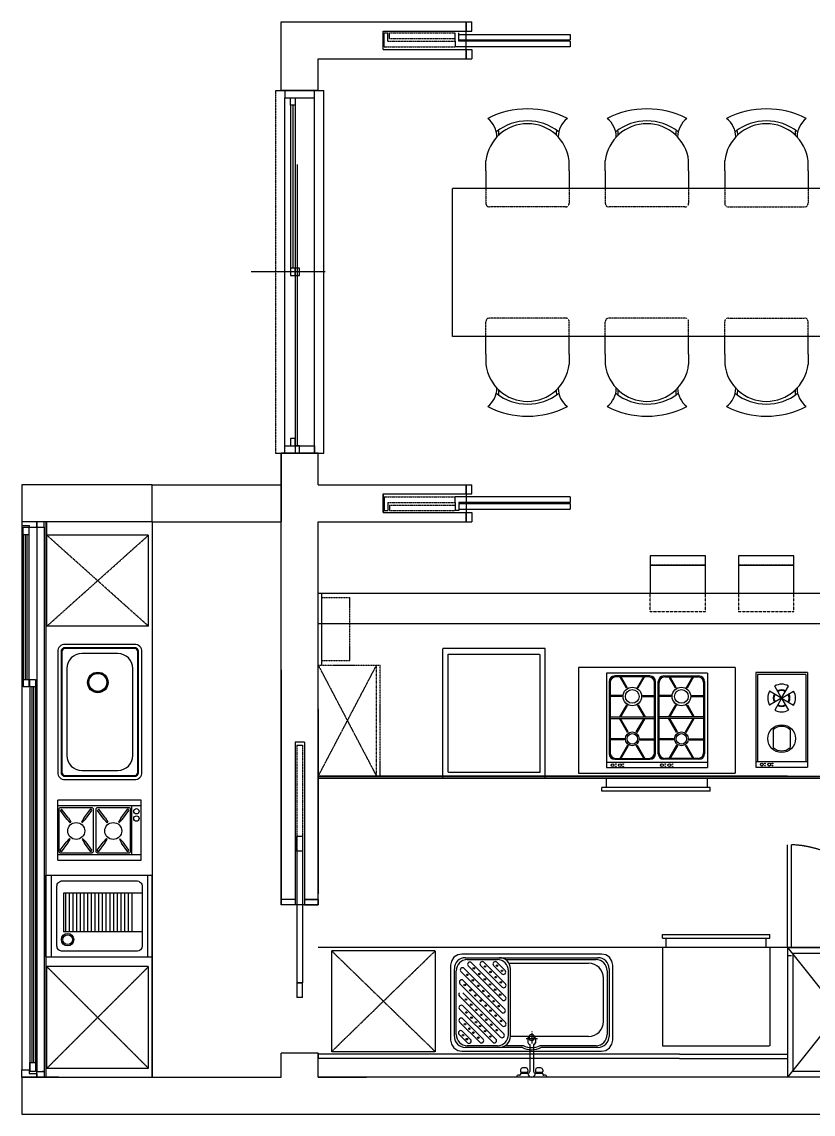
# Model space of a CAD drawing. Header units: millimetres. Extents: x -8147 to -386, y -37164 to -31264.
# Drawn here: x -8147 to -3875, y -37164 to -31264 of the extents above; entities that cross this region are included whole.
import ezdxf

# ---------------------------------------------------------------- set-up
doc = ezdxf.new("R2010")
doc.units = ezdxf.units.MM
for name, pattern in [('DASHDOT', [1, 0.5, -0.25, 0, -0.25]), ('DASHED', [0.75, 0.5, -0.25]), ('DASHED2', [0.375, 0.25, -0.125]), ('HIDDEN', [2.5, 1.5, -1]), ('HIDDEN2', [0.1875, 0.125, -0.0625])]:
    doc.linetypes.add(name, pattern=pattern)
for name, color, linetype in [('CW', 2, 'Continuous'), ('DOOR', 4, 'Continuous'), ('F0', 4, 'Continuous'), ('F1', 6, 'Continuous'), ('FIN', 6, 'Continuous'), ('FUR', 4, 'Continuous'), ('WIN', 4, 'Continuous')]:
    doc.layers.add(name, color=color, linetype=linetype)

msp = doc.modelspace()

# ---------------------------------------------------------------- linework, layer by layer
at = {"layer": 'CW'}
for p, q in [((-6746.7, -31263.8), (-5747.3, -31263.8)), ((-6746.7, -31633.8), (-6746.7, -31263.8)), ((-6546.7, -31463.8), (-5747.3, -31463.8)), ((-6546.7, -31633.8), (-6546.7, -31463.8)), ((-6746.7, -33963.8), (-6746.7, -33593.8)), ((-6546.7, -33763.8), (-6546.7, -33593.8)), ((-7442.5, -33963.8), (-7442.5, -33763.8)), ((-7442.5, -33963.8), (-7442.5, -33763.8)), ((-6546.7, -33763.8), (-5747.3, -33763.8)), ((-6746.7, -36033.8), (-6746.7, -33963.8)), ((-6746.7, -34163.8), (-6746.7, -33963.8)), ((-6546.7, -36033.8), (-6546.7, -33963.8)), ((-6546.7, -33963.8), (-5747.3, -33963.8)), ((-6746.7, -36963.7), (-6746.7, -36833.8)), ((-6546.7, -36963.7), (-6546.7, -36833.8)), ((-7946.7, -36963.8), (-8146.7, -36963.8)), ((-2346.7, -36963.7), (-6546.7, -36963.7)), ((-2346.7, -36963.7), (-6546.7, -36963.7))]:
    msp.add_line(p, q, dxfattribs=at)
for points in [[(-5747.3, -31463.8), (-5747.3, -31263.8)], [(-6547, -31633.8), (-6747, -31633.8)], [(-6547, -31633.8), (-6747, -31633.8)], [(-6587, -31633.8), (-6746.7, -31633.8)], [(-6587, -31633.8), (-6746.7, -31633.8)], [(-6547, -33593.8), (-6747, -33593.8), (-6746.7, -33963.8)], [(-6547, -33593.8), (-6747, -33593.8)], [(-6547, -33593.8), (-6747, -33593.8)], [(-6587, -33593.8), (-6746.7, -33593.8)], [(-6587, -33593.8), (-6746.7, -33593.8)], [(-6546.7, -33763.8), (-6546.7, -33593.8)], [(-7442.5, -33763.8), (-8146.7, -33763.8)], [(-8146.7, -33763.8), (-8146.7, -33963.8)], [(-5747.3, -33763.8), (-5747.3, -33963.8)], [(-7442.5, -33963.8), (-8146.7, -33963.8)], [(-6546.7, -34163.8), (-6546.7, -33963.8)], [(-8146.7, -37163.7), (-386.5, -37163.7), (-386.5, -34363.8)], [(-6546.7, -36033.8), (-6746.7, -36033.8)], [(-6546.7, -36833.8), (-6746.7, -36833.8)], [(-8146.7, -36963.7), (-6746.7, -36963.7)], [(-8146.7, -36963.7), (-8146.7, -37163.7)], [(-6546.7, -36963.7), (-6285.9, -36963.7)]]:
    msp.add_lwpolyline(points, dxfattribs=at)
at = {"layer": 'DOOR', "color": 3}
for p, q in [((-5747.3, -31263.8), (-5717.3, -31263.8)), ((-5747.3, -31263.8), (-5747.3, -31263.8)), ((-5747.3, -31313.8), (-5747.3, -31263.8)), ((-5717.3, -31313.8), (-5717.3, -31263.8)), ((-5747.3, -31413.8), (-5747.3, -31463.8)), ((-5717.3, -31413.8), (-5717.3, -31463.8)), ((-5747.3, -31463.8), (-5717.3, -31463.8)), ((-5747.3, -31463.8), (-5747.3, -31463.8)), ((-5747.3, -33813.8), (-5747.3, -33763.8)), ((-5747.3, -33763.8), (-5747.3, -33763.8)), ((-5747.3, -33763.8), (-5717.3, -33763.8)), ((-5717.3, -33813.8), (-5717.3, -33763.8)), ((-5747.3, -33913.8), (-5747.3, -33963.8)), ((-5717.3, -33913.8), (-5717.3, -33963.8)), ((-5747.3, -33963.8), (-5747.3, -33963.8)), ((-5747.3, -33963.8), (-5717.3, -33963.8))]:
    msp.add_line(p, q, dxfattribs=at)
at = {"layer": 'DOOR'}
for p, q in [((-6196.3, -31313.8), (-5747.3, -31313.8)), ((-6196.3, -31413.8), (-6196.3, -31313.8)), ((-6190.2, -31323.8), (-6170.2, -31323.8)), ((-6190.2, -31397.9), (-6190.2, -31323.8)), ((-6170.2, -31367.9), (-6170.2, -31323.8)), ((-6162.3, -31353.8), (-6162.3, -31323.8)), ((-5807.3, -31367.9), (-5807.3, -31323.8)), ((-5807.3, -31353.8), (-5807.3, -31323.8)), ((-5807.3, -31367.9), (-5807.3, -31323.8)), ((-5787.3, -31367.9), (-5787.3, -31323.8)), ((-5747.3, -31313.8), (-5717.3, -31313.8)), ((-6196.3, -31413.8), (-5747.3, -31413.8)), ((-5747.3, -31413.8), (-5717.3, -31413.8)), ((-6727, -31633.8), (-6727, -31673.8)), ((-6567, -31633.8), (-6727, -31633.8)), ((-6727, -31673.8), (-6567, -31673.8)), ((-6697, -31713.8), (-6697, -31673.8)), ((-6697, -31673.8), (-6672, -31673.8)), ((-6672, -31673.8), (-6672, -31713.8)), ((-6567, -31673.8), (-6567, -31633.8)), ((-6672, -31713.8), (-6697, -31713.8)), ((-6508.5, -32613.8), (-6909, -32613.8)), ((-6697, -32593.8), (-6697, -32633.8)), ((-6647, -32593.8), (-6697, -32593.8)), ((-6672, -32633.8), (-6672, -32593.8)), ((-6647, -32633.8), (-6647, -32593.8)), ((-6697, -32633.8), (-6647, -32633.8)), ((-6727, -33593.8), (-6727, -33553.8)), ((-6727, -33553.8), (-6567, -33553.8)), ((-6697, -33513.8), (-6697, -33553.8)), ((-6672, -33513.8), (-6697, -33513.8)), ((-6697, -33553.8), (-6672, -33553.8)), ((-6672, -33553.8), (-6672, -33513.8)), ((-6672, -33553.8), (-6672, -33593.8)), ((-6647, -33553.8), (-6672, -33553.8)), ((-6647, -33593.8), (-6647, -33553.8)), ((-6567, -33553.8), (-6567, -33593.8)), ((-6727, -33593.8), (-6727, -33593.8)), ((-6727, -33593.8), (-6567, -33593.8)), ((-6567, -33593.8), (-6727, -33593.8)), ((-6727, -33593.8), (-6727, -33593.8)), ((-6727, -33593.8), (-6567, -33593.8)), ((-6567, -33593.8), (-6727, -33593.8)), ((-6567, -33593.8), (-6727, -33593.8)), ((-6672, -33593.8), (-6647, -33593.8)), ((-6567, -33593.8), (-6567, -33593.8)), ((-6567, -33593.8), (-6567, -33593.8)), ((-6196.3, -33813.8), (-5747.3, -33813.8)), ((-6196.3, -33813.8), (-5747.3, -33813.8)), ((-6196.3, -33813.8), (-6196.3, -33913.8)), ((-6196.3, -33913.8), (-6196.3, -33813.8)), ((-6190.2, -33829.7), (-6190.2, -33903.8)), ((-6170.2, -33859.7), (-6170.2, -33903.8)), ((-5807.3, -33859.7), (-5807.3, -33903.8)), ((-5807.3, -33859.7), (-5807.3, -33903.8)), ((-5787.3, -33859.7), (-5787.3, -33903.8)), ((-5747.3, -33813.8), (-5717.3, -33813.8)), ((-5187.3, -33829.7), (-5187.3, -33859.7)), ((-6196.3, -33913.8), (-5747.3, -33913.8)), ((-6196.3, -33913.8), (-5747.3, -33913.8)), ((-6190.2, -33903.8), (-6170.2, -33903.8)), ((-6162.3, -33873.8), (-6162.3, -33903.8)), ((-5807.3, -33873.8), (-5807.3, -33903.8)), ((-5787.3, -33903.8), (-5807.3, -33903.8)), ((-5747.3, -33913.8), (-5717.3, -33913.8)), ((-5187.3, -33866.1), (-5187.3, -33896.1)), ((-6621.7, -35153.8), (-6671.7, -35153.8)), ((-6671.7, -35153.8), (-6671.7, -36003.8)), ((-6621.7, -35153.8), (-6621.7, -36003.8)), ((-6631.7, -35663.8), (-6661.7, -35663.8)), ((-6661.7, -35743.8), (-6661.7, -35663.8)), ((-6631.7, -35663.8), (-6631.7, -35743.8)), ((-6631.7, -35743.8), (-6661.7, -35743.8)), ((-6661.7, -35743.8), (-6661.7, -36453.7)), ((-6631.7, -35743.8), (-6631.7, -36453.7)), ((-6671.7, -36003.8), (-6746.7, -36003.8)), ((-6671.7, -36003.8), (-6746.7, -36003.8)), ((-6746.7, -36003.8), (-6746.7, -36033.8)), ((-6671.7, -36033.8), (-6746.7, -36033.8)), ((-6671.7, -36003.8), (-6671.7, -36033.8)), ((-6621.7, -36003.8), (-6546.7, -36003.8)), ((-6621.7, -36003.8), (-6621.7, -36033.8)), ((-6546.7, -36003.8), (-6621.7, -36003.8)), ((-6621.7, -36033.8), (-6546.7, -36033.8)), ((-6546.7, -36033.8), (-6546.7, -36003.8)), ((-6546.7, -36003.8), (-6546.7, -36033.8)), ((-6631.7, -36453.7), (-6661.7, -36453.7)), ((-6661.7, -36453.7), (-6631.7, -36453.7)), ((-6661.7, -36453.7), (-6661.7, -36533.7)), ((-6631.7, -36533.7), (-6631.7, -36453.7)), ((-6631.7, -36533.7), (-6661.7, -36533.7)), ((-6546.7, -36833.8), (-6546.7, -36863.8)), ((-6546.7, -36963.7), (-6546.7, -36863.8))]:
    msp.add_line(p, q, dxfattribs=at)
at = {"layer": 'DOOR', "linetype": 'HIDDEN'}
for p, q in [((-6162.3, -31323.8), (-5807.3, -31323.8)), ((-6170.2, -31367.9), (-5807.3, -31367.9)), ((-6162.3, -31353.8), (-5807.3, -31353.8)), ((-6190.2, -31397.9), (-5807.3, -31397.9)), ((-6190.2, -33829.7), (-5807.3, -33829.7)), ((-6170.2, -33859.7), (-5807.3, -33859.7)), ((-6162.3, -33873.8), (-5807.3, -33873.8)), ((-6162.3, -33903.8), (-5807.3, -33903.8))]:
    msp.add_line(p, q, dxfattribs=at)
at = {"layer": 'DOOR', "linetype": 'Continuous'}
for p, q in [((-5807.3, -31367.9), (-5807.3, -31397.9)), ((-5807.3, -31367.9), (-5807.3, -31397.9)), ((-5787.3, -31331.5), (-5187.3, -31331.5)), ((-5787.3, -31361.5), (-5187.3, -31361.5)), ((-5187.3, -31367.9), (-5787.3, -31367.9)), ((-5187.3, -31331.5), (-5187.3, -31361.5)), ((-5187.3, -31367.9), (-5187.3, -31397.9)), ((-5187.3, -31397.9), (-5807.3, -31397.9)), ((-5187.3, -33829.7), (-5807.3, -33829.7)), ((-5807.3, -33859.7), (-5807.3, -33829.7)), ((-5807.3, -33859.7), (-5807.3, -33829.7)), ((-5187.3, -33859.7), (-5787.3, -33859.7)), ((-5787.3, -33866.1), (-5187.3, -33866.1)), ((-5787.3, -33896.1), (-5187.3, -33896.1))]:
    msp.add_line(p, q, dxfattribs=at)
at = {"layer": 'DOOR'}
for points in [[(-6746.7, -34763.8), (-6746.7, -36003.8)], [(-6546.7, -36003.8), (-6546.7, -34763.8)]]:
    msp.add_lwpolyline(points, dxfattribs=at)
at = {"layer": 'F0'}
for p, q in [((-5747.3, -31313.8), (-5747.3, -31263.8)), ((-5747.3, -31263.8), (-5747.3, -31313.8)), ((-5747.3, -31263.8), (-5747.3, -31313.8)), ((-5747.3, -31463.8), (-5747.3, -31413.8)), ((-5747.3, -31413.8), (-5747.3, -31463.8)), ((-5747.3, -31413.8), (-5747.3, -31463.8)), ((-6777, -31633.8), (-6517, -31633.8)), ((-6777, -33593.8), (-6517, -33593.8)), ((-5747.3, -33813.8), (-5747.3, -33763.8)), ((-5747.3, -33813.8), (-5747.3, -33763.8)), ((-5747.3, -33813.8), (-5747.3, -33763.8)), ((-5747.3, -33763.8), (-5747.3, -33813.8)), ((-5747.3, -33963.8), (-5747.3, -33913.8)), ((-5747.3, -33963.8), (-5747.3, -33913.8)), ((-5747.3, -33963.8), (-5747.3, -33913.8)), ((-5747.3, -33913.8), (-5747.3, -33963.8))]:
    msp.add_line(p, q, dxfattribs=at)
at = {"layer": 'F1'}
for p, q in [((-6684, -31713.8), (-6684, -32593.8)), ((-6660, -32033.8), (-6660, -32953.8)), ((-6659, -33553.8), (-6659, -32633.8))]:
    msp.add_line(p, q, dxfattribs=at)
at = {"layer": 'FIN'}
for points in [[(-7442.5, -33763.8), (-6746.7, -33763.8)], [(-7442.5, -33963.8), (-6746.7, -33963.8)]]:
    msp.add_lwpolyline(points, dxfattribs=at)
at = {"layer": 'FUR'}
for p, q in [((-5641.6, -32068.3), (-5641.6, -32013.8)), ((-5191.6, -32068.3), (-5191.6, -32013.8)), ((-4996.9, -32068.3), (-4996.9, -32013.8)), ((-4546.9, -32068.3), (-4546.9, -32013.8)), ((-4352.2, -32068.3), (-4352.2, -32013.8)), ((-3902.2, -32068.3), (-3902.2, -32013.8)), ((-5641.6, -32068.3), (-5641.6, -32163.8)), ((-5191.6, -32068.3), (-5191.6, -32163.8)), ((-4996.9, -32068.3), (-4996.9, -32163.8)), ((-4546.9, -32068.3), (-4546.9, -32163.8)), ((-4352.2, -32068.3), (-4352.2, -32163.8)), ((-3902.2, -32068.3), (-3902.2, -32163.8)), ((-3721.9, -32163.8), (-5821.9, -32163.8)), ((-5821.9, -32963.8), (-5821.9, -32163.8)), ((-3721.9, -32963.8), (-5821.9, -32963.8)), ((-5641.6, -33059.3), (-5641.6, -32963.8)), ((-5191.6, -33059.3), (-5191.6, -32963.8)), ((-4996.9, -33059.3), (-4996.9, -32963.8)), ((-4546.9, -33059.3), (-4546.9, -32963.8)), ((-4352.2, -33059.3), (-4352.2, -32963.8)), ((-3902.2, -33059.3), (-3902.2, -32963.8)), ((-5641.6, -33059.3), (-5641.6, -33113.8)), ((-5191.6, -33059.3), (-5191.6, -33113.8)), ((-4996.9, -33059.3), (-4996.9, -33113.8)), ((-4546.9, -33059.3), (-4546.9, -33113.8)), ((-4352.2, -33059.3), (-4352.2, -33113.8)), ((-3902.2, -33059.3), (-3902.2, -33113.8)), ((-7442.5, -33963.8), (-7442.5, -36963.8)), ((-4755.1, -34198.8), (-4755.1, -34348.8)), ((-4455.1, -34348.8), (-4455.1, -34198.8)), ((-4278.3, -34198.8), (-4278.3, -34348.8)), ((-3978.3, -34348.8), (-3978.3, -34198.8)), ((-6526.7, -34738.8), (-6526.7, -34348.8)), ((-7442.5, -34596.3), (-7442.5, -35394.6)), ((-7628.4, -34676.1), (-7823.4, -34676.1)), ((-7903.4, -34756.1), (-7903.4, -35226.9)), ((-7548.4, -35226.9), (-7548.4, -34756.1)), ((-4296, -34752), (-5141, -34752)), ((-5141, -34752), (-5141, -35322)), ((-4446, -34782), (-4991, -34782)), ((-4991, -34782), (-4991, -35292)), ((-4446, -34782), (-4446, -35292)), ((-4296, -34752), (-4296, -35322)), ((-6546.7, -34973.8), (-6546.7, -35973.8)), ((-6621.7, -35153.8), (-6621.7, -36003.8)), ((-6661.7, -35170.8), (-6631.7, -35170.8)), ((-7823.4, -35306.9), (-7628.4, -35306.9)), ((-4012.4, -35338.8), (-6546.7, -35338.8)), ((-5141, -35322), (-4296, -35322)), ((-4991, -35292), (-4446, -35292)), ((-3646.7, -35348.8), (-6546.7, -35348.8)), ((-7503.4, -35468.3), (-7953.4, -35468.3)), ((-7953.4, -35791.1), (-7953.4, -35468.3)), ((-7503.4, -35498.3), (-7953.4, -35498.3)), ((-7932, -35515.8), (-7938.4, -35524)), ((-7895.5, -35565.4), (-7932, -35515.8)), ((-7811.5, -35564.9), (-7775.1, -35515.4)), ((-7768.5, -35523.3), (-7775.1, -35515.4)), ((-7732, -35515.8), (-7738.4, -35524)), ((-7695.5, -35565.4), (-7732, -35515.8)), ((-7611.5, -35564.9), (-7575.1, -35515.4)), ((-7568.5, -35523.3), (-7575.1, -35515.4)), ((-7553.4, -35761.1), (-7553.4, -35498.3)), ((-7503.4, -35791.1), (-7503.4, -35468.3)), ((-6546.7, -35482.8), (-6546.7, -35973.8)), ((-7903.7, -35571.1), (-7938.4, -35524)), ((-7886.4, -35589.5), (-7903.7, -35571.1)), ((-7895.5, -35565.4), (-7883, -35587.4)), ((-7811.5, -35564.9), (-7824.1, -35586.9)), ((-7820.6, -35588.9), (-7803.3, -35570.5)), ((-7803.3, -35570.5), (-7768.5, -35523.3)), ((-7703.7, -35571.1), (-7738.4, -35524)), ((-7686.4, -35589.5), (-7703.7, -35571.1)), ((-7695.5, -35565.4), (-7683, -35587.4)), ((-7611.5, -35564.9), (-7624.1, -35586.9)), ((-7620.6, -35588.9), (-7603.3, -35570.5)), ((-7603.3, -35570.5), (-7568.5, -35523.3)), ((-7883, -35587.4), (-7886.4, -35589.5)), ((-7824.1, -35586.9), (-7820.6, -35588.9)), ((-7683, -35587.4), (-7686.4, -35589.5)), ((-7624.1, -35586.9), (-7620.6, -35588.9)), ((-7939.3, -35738), (-7907, -35694.2)), ((-7889.6, -35675.7), (-7907, -35694.2)), ((-7899.1, -35700.4), (-7886.7, -35678.5)), ((-7886.7, -35678.5), (-7889.6, -35675.7)), ((-7817.3, -35676.4), (-7820.3, -35679)), ((-7820.3, -35679), (-7807.9, -35700.9)), ((-7800, -35694.8), (-7817.3, -35676.4)), ((-7739.3, -35738), (-7707, -35694.2)), ((-7689.6, -35675.7), (-7707, -35694.2)), ((-7699.1, -35700.4), (-7686.7, -35678.5)), ((-7686.7, -35678.5), (-7689.6, -35675.7)), ((-7617.3, -35676.4), (-7620.3, -35679)), ((-7620.3, -35679), (-7607.9, -35700.9)), ((-7600, -35694.8), (-7617.3, -35676.4)), ((-7933.2, -35746.5), (-7939.3, -35738)), ((-7933.2, -35746.5), (-7899.1, -35700.4)), ((-7774.5, -35746.1), (-7807.9, -35700.9)), ((-7768.4, -35737.5), (-7800, -35694.8)), ((-7774.5, -35746.1), (-7768.4, -35737.5)), ((-7733.2, -35746.5), (-7739.3, -35738)), ((-7733.2, -35746.5), (-7699.1, -35700.4)), ((-7574.5, -35746.1), (-7607.9, -35700.9)), ((-7568.4, -35737.5), (-7600, -35694.8)), ((-7574.5, -35746.1), (-7568.4, -35737.5)), ((-7953.4, -35761.1), (-7503.4, -35761.1)), ((-7953.4, -35791.1), (-7503.4, -35791.1)), ((-8017.5, -35873), (-7442.5, -35873)), ((-7987.5, -36314.2), (-7987.5, -35873)), ((-7467.5, -36314.2), (-7467.5, -35873)), ((-7442.5, -36314.2), (-7442.5, -35873)), ((-7922.5, -35969.2), (-7922.5, -36179.6)), ((-7497.5, -35969.2), (-7922.5, -35969.2)), ((-7912, -35969.2), (-7912, -36179.6)), ((-7892, -35969.2), (-7892, -36179.6)), ((-7872, -35969.2), (-7872, -36179.6)), ((-7852, -35969.2), (-7852, -36179.6)), ((-7832, -35969.2), (-7832, -36179.6)), ((-7812, -35969.2), (-7812, -36179.6)), ((-7792, -35969.2), (-7792, -36179.6)), ((-7772.5, -35969.2), (-7772.5, -36179.6)), ((-7752.5, -35969.2), (-7752.5, -36179.6)), ((-7732.5, -35969.2), (-7732.5, -36179.6)), ((-7712.5, -35969.2), (-7712.5, -36179.6)), ((-7692.5, -35969.2), (-7692.5, -36179.6)), ((-7672.5, -35969.2), (-7672.5, -36179.6)), ((-7652.5, -35969.2), (-7652.5, -36179.6)), ((-7632.5, -35969.2), (-7632.5, -36179.6)), ((-7613, -35969.2), (-7613, -36179.6)), ((-7593, -35969.2), (-7593, -36179.6)), ((-7573, -35969.2), (-7573, -36179.6)), ((-7553, -35969.2), (-7553, -36179.6)), ((-7442.5, -36633.8), (-7442.5, -36043.8)), ((-7442.5, -36143.8), (-7442.5, -36733.8)), ((-7497.5, -36179.6), (-7922.5, -36179.6)), ((-4688.3, -36193.8), (-4108.3, -36193.8)), ((-4688.3, -36213.8), (-4688.3, -36193.8)), ((-4688.3, -36213.8), (-4108.3, -36213.8)), ((-4668.3, -36263.8), (-4668.3, -36213.8)), ((-4128.3, -36263.8), (-4128.3, -36213.8)), ((-4108.3, -36213.8), (-4108.3, -36193.8)), ((-4012.4, -36263.8), (-6546.7, -36263.8)), ((-3457.2, -36263.8), (-4012.4, -36963.8)), ((-4012.4, -36263.8), (-3457.2, -36963.8)), ((-4012.4, -36263.8), (-3457.2, -36263.8)), ((-3457.2, -36263.8), (-4012.4, -36263.8)), ((-4012.4, -36263.8), (-4012.4, -36963.8)), ((-4012.4, -36263.8), (-4012.4, -36963.8)), ((-4012.4, -36263.8), (-4012.4, -36963.8)), ((-4012.4, -36263.8), (-4012.4, -36963.8)), ((-3457.1, -36263.8), (-4012.3, -36263.8)), ((-8017.5, -36314.2), (-7442.5, -36314.2)), ((-7442.5, -36931), (-7442.5, -36341)), ((-4958.2, -36341.4), (-4958.2, -36341.4)), ((-5006.8, -36663.8), (-5006.8, -36428.8)), ((-5744.1, -36496.2), (-5744.1, -36496.2)), ((-7442.5, -36963.8), (-7442.5, -36633.8)), ((-5423.8, -36754.2), (-5363.3, -36754.2)), ((-5414.3, -36754.2), (-5414.3, -36777.4)), ((-5394.3, -36715), (-5394.3, -36717.7)), ((-5394.3, -36724.2), (-5394.3, -36781.5)), ((-5394.3, -36734.2), (-5394.3, -36734.2)), ((-5374.3, -36754.2), (-5374.3, -36778.4)), ((-5404.3, -36787.4), (-5404.3, -36787.4)), ((-5404.3, -36787.4), (-5404.3, -36933.8)), ((-5383.3, -36787.4), (-5384.3, -36787.4)), ((-5384.3, -36787.4), (-5384.3, -36933.8)), ((-4596.7, -36838.8), (-6546.7, -36838.8)), ((-4596.7, -36863.8), (-6546.7, -36863.8)), ((-4596.7, -36838.8), (-4012.4, -36838.8)), ((-4596.7, -36863.8), (-4012.4, -36863.8)), ((-5454.3, -36923.8), (-5454.3, -36933.8)), ((-5424.3, -36913.8), (-5444.3, -36913.8)), ((-5414.3, -36923.8), (-5414.3, -36933.8)), ((-5374.3, -36923.8), (-5374.3, -36933.8)), ((-5344.3, -36913.8), (-5364.3, -36913.8)), ((-5334.3, -36923.8), (-5334.3, -36933.8)), ((-5474.3, -36958.8), (-5474.3, -36963.8)), ((-5314.3, -36963.8), (-5474.3, -36963.8)), ((-5459.3, -36953.8), (-5469.3, -36953.8)), ((-5414.3, -36943.8), (-5454.3, -36943.8)), ((-5454.3, -36943.8), (-5454.3, -36948.8)), ((-5419.3, -36938.8), (-5449.3, -36938.8)), ((-5334.3, -36943.8), (-5374.3, -36943.8)), ((-5339.3, -36938.8), (-5369.3, -36938.8)), ((-5334.3, -36943.8), (-5334.3, -36948.8)), ((-5319.3, -36953.8), (-5329.3, -36953.8)), ((-5314.3, -36958.8), (-5314.3, -36963.8))]:
    msp.add_line(p, q, dxfattribs=at)
at = {"layer": 'FUR', "linetype": 'HIDDEN'}
for p, q in [((-5641.6, -32167.7), (-5641.6, -32243.8)), ((-5191.6, -32166.8), (-5191.6, -32243.8)), ((-4996.9, -32167.7), (-4996.9, -32243.8)), ((-4546.9, -32166.8), (-4546.9, -32243.8)), ((-4352.2, -32166.8), (-4352.2, -32243.8)), ((-3902.2, -32167.7), (-3902.2, -32243.8)), ((-5211.6, -32263.8), (-5621.6, -32263.8)), ((-4566.9, -32263.8), (-4976.9, -32263.8)), ((-4332.2, -32263.8), (-3922.2, -32263.8)), ((-5641.6, -32959.9), (-5641.6, -32883.8)), ((-5211.6, -32863.8), (-5621.6, -32863.8)), ((-5191.6, -32960.8), (-5191.6, -32883.8)), ((-4996.9, -32959.9), (-4996.9, -32883.8)), ((-4566.9, -32863.8), (-4976.9, -32863.8)), ((-4546.9, -32960.8), (-4546.9, -32883.8)), ((-4352.2, -32960.8), (-4352.2, -32883.8)), ((-4332.2, -32863.8), (-3922.2, -32863.8)), ((-3902.2, -32959.9), (-3902.2, -32883.8)), ((-4455.1, -34198.8), (-4755.1, -34198.8)), ((-3978.3, -34198.8), (-4278.3, -34198.8)), ((-6661.7, -35170.8), (-6661.7, -36003.8)), ((-6631.7, -35170.8), (-6631.7, -36003.8))]:
    msp.add_line(p, q, dxfattribs=at)
at = {"layer": 'FUR', "linetype": 'DASHED'}
for p, q in [((-8012.5, -34528.7), (-7462.5, -34036.2)), ((-7462.5, -34528.7), (-8012.5, -34036.2)), ((-7462.5, -34036.2), (-8012.5, -34036.2)), ((-7462.5, -34528.7), (-7462.5, -34036.1)), ((-7462.5, -34528.7), (-8012.5, -34528.7)), ((-5320.8, -34648.8), (-5876, -34648.8)), ((-5876, -34648.8), (-5876, -35348.8)), ((-5320.8, -35348.8), (-5320.8, -34648.8)), ((-6546.7, -34738.8), (-6231.7, -35338.8)), ((-6546.7, -35338.8), (-6231.7, -34738.8)), ((-5876, -35348.8), (-5876, -35348.8)), ((-5320.8, -35348.8), (-5320.8, -35348.8)), ((-5914.8, -36281.5), (-6474.8, -36281.5)), ((-6474.7, -36281.4), (-6474.7, -36826.4)), ((-5914.7, -36281.4), (-6474.7, -36826.4)), ((-5914.7, -36826.4), (-6474.7, -36281.4)), ((-5914.7, -36281.4), (-5914.7, -36826.4)), ((-4688.3, -36263.8), (-4688.3, -36793.8)), ((-4108.3, -36263.8), (-4108.3, -36793.8)), ((-7462.5, -36366.5), (-8012.5, -36366.5)), ((-8012.5, -36916.5), (-7462.5, -36366.5)), ((-7462.5, -36916.5), (-8012.5, -36366.5)), ((-7462.5, -36916.5), (-7462.5, -36366.5)), ((-4688.3, -36793.8), (-4108.3, -36793.8)), ((-5914.8, -36826.5), (-6474.8, -36826.5)), ((-7462.5, -36916.5), (-8012.5, -36916.5))]:
    msp.add_line(p, q, dxfattribs=at)
at = {"layer": 'FUR', "linetype": 'Continuous'}
for p, q in [((-6546.7, -34348.8), (-3646.7, -34348.8)), ((-4756, -34797), (-4946, -34797)), ((-4761, -34802), (-4941, -34802)), ((-4883.3, -34861.6), (-4920.6, -34797)), ((-4879.1, -34858.9), (-4914.8, -34797)), ((-4823, -34858.9), (-4787.2, -34797)), ((-4818.8, -34861.6), (-4781.5, -34797)), ((-4681, -34797), (-4491, -34797)), ((-4676, -34802), (-4496, -34802)), ((-4618.3, -34861.6), (-4655.6, -34797)), ((-4614.1, -34858.9), (-4649.8, -34797)), ((-4558, -34858.9), (-4522.2, -34797)), ((-4553.8, -34861.6), (-4516.5, -34797)), ((-3905, -34778.8), (-4185, -34778.8)), ((-4185, -34778.8), (-4185, -35288.8)), ((-3915, -34788.8), (-4175, -34788.8)), ((-4175, -34788.8), (-4175, -35258.8)), ((-3915, -34788.8), (-3915, -35258.8)), ((-3905, -34778.8), (-3905, -35288.8)), ((-4976, -34827), (-4976, -35217)), ((-4971, -34832), (-4971, -35212)), ((-4731, -35212), (-4731, -34832)), ((-4726, -35217), (-4726, -34827)), ((-4711, -35217), (-4711, -34827)), ((-4706, -35212), (-4706, -34832)), ((-4466, -34832), (-4466, -35212)), ((-4461, -34827), (-4461, -35217)), ((-4047, -34912.8), (-4082.4, -34851.4)), ((-4042.9, -34912.8), (-4007.5, -34851.4)), ((-4907, -34902.5), (-4976, -34902.5)), ((-4907.2, -34907.5), (-4976, -34907.5)), ((-4795.1, -34902.5), (-4726, -34902.5)), ((-4794.9, -34907.5), (-4726, -34907.5)), ((-4642, -34902.5), (-4711, -34902.5)), ((-4642.2, -34907.5), (-4711, -34907.5)), ((-4530.1, -34902.5), (-4461, -34902.5)), ((-4529.9, -34907.5), (-4461, -34907.5)), ((-4048.5, -34914.3), (-4109.8, -34878.8)), ((-4048.5, -34918.4), (-4109.8, -34953.8)), ((-4047, -34919.8), (-4082.4, -34981.2)), ((-4042.9, -34919.8), (-4007.5, -34981.2)), ((-4041.4, -34914.3), (-3980.1, -34878.8)), ((-4041.4, -34918.4), (-3980.1, -34953.8)), ((-4883.3, -34953.5), (-4920, -35017)), ((-4879.1, -34956.2), (-4914.3, -35017)), ((-4823, -34956.2), (-4787.8, -35017)), ((-4818.8, -34953.5), (-4782.1, -35017)), ((-4618.3, -34953.5), (-4655, -35017)), ((-4614.1, -34956.2), (-4649.3, -35017)), ((-4558, -34956.2), (-4522.8, -35017)), ((-4553.8, -34953.5), (-4517.1, -35017)), ((-4971, -35017), (-4731, -35017)), ((-4971, -35027), (-4731, -35027)), ((-4876.7, -35102), (-4920, -35027)), ((-4872.6, -35099.3), (-4914.3, -35027)), ((-4829.5, -35099.3), (-4787.8, -35027)), ((-4825.3, -35102), (-4782.1, -35027)), ((-4466, -35017), (-4706, -35017)), ((-4466, -35027), (-4706, -35027)), ((-4611.7, -35102), (-4655, -35027)), ((-4607.6, -35099.3), (-4649.3, -35027)), ((-4564.5, -35099.3), (-4522.8, -35027)), ((-4560.3, -35102), (-4517.1, -35027)), ((-4090.5, -35087.4), (-4090.5, -35183.3)), ((-3999.5, -35087.4), (-3999.5, -35183.3)), ((-4894.1, -35136.5), (-4976, -35136.5)), ((-4893.8, -35141.5), (-4976, -35141.5)), ((-4808.3, -35141.5), (-4726, -35141.5)), ((-4808, -35136.5), (-4726, -35136.5)), ((-4629.1, -35136.5), (-4711, -35136.5)), ((-4628.8, -35141.5), (-4711, -35141.5)), ((-4543.3, -35141.5), (-4461, -35141.5)), ((-4543, -35136.5), (-4461, -35136.5)), ((-4876.8, -35171.1), (-4920.6, -35247)), ((-4872.6, -35173.9), (-4914.8, -35247)), ((-4829.5, -35173.9), (-4787.2, -35247)), ((-4825.3, -35171.1), (-4781.5, -35247)), ((-4611.8, -35171.1), (-4655.6, -35247)), ((-4607.6, -35173.9), (-4649.8, -35247)), ((-4564.5, -35173.9), (-4522.2, -35247)), ((-4560.3, -35171.1), (-4516.5, -35247)), ((-4991, -35262), (-4446, -35262)), ((-4946, -35247), (-4756, -35247)), ((-4941, -35242), (-4761, -35242)), ((-4491, -35247), (-4681, -35247)), ((-4496, -35242), (-4676, -35242)), ((-4185, -35258.8), (-3905, -35258.8)), ((-4185, -35288.8), (-3905, -35288.8)), ((-6546.7, -35348.8), (-3646.7, -35348.8)), ((-4431, -35398.8), (-5016, -35398.8)), ((-5016, -35418.8), (-5016, -35398.8)), ((-5016, -35418.8), (-5016, -35398.8)), ((-4991, -35398.8), (-4991, -35348.8)), ((-4446, -35398.8), (-4446, -35348.8)), ((-4431, -35418.8), (-4431, -35398.8)), ((-4431, -35418.8), (-5016, -35418.8)), ((-5751.8, -36318.8), (-5036.8, -36318.8)), ((-5741.8, -36328.8), (-5579.3, -36328.8)), ((-5669.9, -36343.7), (-5669.4, -36343.2)), ((-5535.8, -36459.8), (-5652.4, -36343.2)), ((-5536.2, -36328.8), (-5046.8, -36328.8)), ((-5811.8, -36743.8), (-5811.8, -36378.8)), ((-5801.8, -36733.8), (-5801.8, -36388.8)), ((-5776.5, -36376.9), (-5776, -36376.4)), ((-5557.1, -36613.2), (-5776.5, -36393.8)), ((-5539.6, -36595.8), (-5759, -36376.4)), ((-5737.1, -36346.3), (-5736.6, -36345.8)), ((-5553.7, -36546.7), (-5737.1, -36363.3)), ((-5536.2, -36529.3), (-5719.7, -36345.8)), ((-5553.3, -36477.3), (-5669.9, -36360.7)), ((-5599.7, -36344), (-5599.2, -36343.5)), ((-5555, -36405.7), (-5599.7, -36361)), ((-5537.6, -36388.2), (-5582.3, -36343.5)), ((-5519.3, -36733.8), (-5519.3, -36388.8)), ((-5517.4, -36348.8), (-5086.8, -36348.8)), ((-5509.3, -36743.8), (-5509.3, -36378.8)), ((-4986.8, -36388.8), (-4986.8, -36733.8)), ((-4976.8, -36378.8), (-4976.8, -36743.8)), ((-5553.9, -36686.3), (-5781.4, -36458.9)), ((-5536.4, -36668.9), (-5763.9, -36441.4)), ((-5538.1, -36405.7), (-5537.6, -36405.2)), ((-5544.9, -36730.2), (-5766.8, -36508.3)), ((-5536.3, -36477.3), (-5535.8, -36476.8)), ((-5562.4, -36747.7), (-5784.3, -36525.8)), ((-5783.3, -36579.8), (-5782.8, -36579.3)), ((-5587.2, -36757.8), (-5765.8, -36579.3)), ((-5536.7, -36546.7), (-5536.2, -36546.2)), ((-5604.7, -36775.3), (-5783.3, -36596.7)), ((-5540.1, -36613.2), (-5539.6, -36612.7)), ((-5783.7, -36649.2), (-5783.2, -36648.7)), ((-5674.1, -36775.7), (-5783.7, -36666.2)), ((-5656.7, -36758.2), (-5766.2, -36648.7)), ((-5536.9, -36686.3), (-5536.4, -36685.8)), ((-5786.3, -36716.5), (-5785.8, -36716)), ((-5741.4, -36778.3), (-5786.3, -36733.4)), ((-5723.9, -36760.9), (-5768.8, -36716)), ((-5545.4, -36747.7), (-5544.9, -36747.2)), ((-5086.8, -36743.8), (-5509.3, -36743.8)), ((-5444.3, -36803.8), (-5751.8, -36803.8)), ((-5579.3, -36793.8), (-5741.8, -36793.8)), ((-5724.4, -36778.3), (-5723.9, -36777.8)), ((-5657.2, -36775.7), (-5656.7, -36775.2)), ((-5587.7, -36775.3), (-5587.2, -36774.8)), ((-5439.8, -36793.8), (-5536.2, -36793.8)), ((-5046.8, -36793.8), (-5348.7, -36793.8)), ((-5036.8, -36803.8), (-5344.3, -36803.8))]:
    msp.add_line(p, q, dxfattribs=at)
at = {"layer": 'FUR', "linetype": 'DASHED2'}
for p, q in [((-6526.7, -34372.7), (-6376.7, -34372.7)), ((-6526.7, -34372.7), (-6376.7, -34372.7)), ((-6376.7, -34712.7), (-6376.7, -34372.7)), ((-6546.7, -34738.8), (-6211.7, -34738.8)), ((-6526.7, -34712.7), (-6376.7, -34712.7)), ((-6211.7, -35338.8), (-6211.7, -34738.8)), ((-6546.7, -35338.8), (-6211.7, -35338.8))]:
    msp.add_line(p, q, dxfattribs=at)
at = {"layer": 'FUR', "linetype": 'HIDDEN2', "ltscale": 5}
for p, q in [((-4755.1, -34448.8), (-4755.1, -34348.8)), ((-4455.1, -34448.8), (-4455.1, -34348.8)), ((-4278.3, -34348.8), (-4278.3, -34448.8)), ((-3978.3, -34448.8), (-3978.3, -34348.8)), ((-4755.1, -34448.8), (-4455.1, -34448.8)), ((-4278.3, -34448.8), (-3978.3, -34448.8))]:
    msp.add_line(p, q, dxfattribs=at)
at = {"layer": 'FUR', "linetype": 'HIDDEN', "ltscale": 0.5}
for p, q in [((-6546.7, -34513.8), (-3811.7, -34513.8)), ((-6546.7, -35338.8), (-3811.7, -35338.8)), ((-4012.4, -36263.8), (-4012.4, -35708.6)), ((-3992.4, -36263.8), (-3992.4, -35708.9)), ((-3992.4, -36308.6), (-4012.4, -36308.6))]:
    msp.add_line(p, q, dxfattribs=at)
at = {"layer": 'FUR', "linetype": 'DASHDOT'}
msp.add_line((-6231.7, -35338.8), (-6231.7, -34738.8), dxfattribs=at)
at = {"layer": 'FUR'}
for points in [[(-4455.1, -34198.8), (-4455.1, -34148.8), (-4755.1, -34148.8), (-4755.1, -34198.8)], [(-3978.3, -34198.8), (-3978.3, -34148.8), (-4278.3, -34148.8), (-4278.3, -34198.8)]]:
    msp.add_lwpolyline(points, close=True, dxfattribs=at)
for points in [[(-7498.4, -34666.1, 0.414214), (-7538.4, -34626.1), (-7913.4, -34626.1, 0.414214), (-7953.4, -34666.1), (-7953.4, -35316.9, 0.414214), (-7913.4, -35356.9), (-7538.4, -35356.9, 0.414214), (-7498.4, -35316.9)], [(-7516.4, -34666.1, 0.414214), (-7538.4, -34644.1), (-7913.4, -34644.1, 0.414214), (-7935.4, -34666.1), (-7935.4, -35316.9, 0.414214), (-7913.4, -35338.9), (-7538.4, -35338.9, 0.414214), (-7516.4, -35316.9)], [(-7521.4, -34666.1, 0.414214), (-7538.4, -34649.1), (-7913.4, -34649.1, 0.414214), (-7930.4, -34666.1), (-7930.4, -35316.9, 0.414214), (-7913.4, -35333.9), (-7538.4, -35333.9, 0.414214), (-7521.4, -35316.9)], [(-7771.7, -35754), (-7935.7, -35754, -0.414214), (-7945.7, -35744), (-7945.7, -35516.8, -0.414214), (-7935.7, -35506.8), (-7771.7, -35506.8, -0.414214), (-7761.7, -35516.8), (-7761.7, -35744, -0.414214)], [(-7771.7, -35754), (-7935.7, -35754, -0.414214), (-7945.7, -35744), (-7945.7, -35516.8, -0.414214), (-7935.7, -35506.8), (-7771.7, -35506.8, -0.414214), (-7761.7, -35516.8), (-7761.7, -35744, -0.414214)], [(-7571.7, -35754), (-7735.7, -35754, -0.414214), (-7745.7, -35744), (-7745.7, -35516.8, -0.414214), (-7735.7, -35506.8), (-7571.7, -35506.8, -0.414214), (-7561.7, -35516.8), (-7561.7, -35744, -0.414214)], [(-7927.5, -36284.2, -0.414214), (-7957.5, -36254.2), (-7957.5, -35933, -0.414214), (-7927.5, -35903), (-7527.5, -35903, -0.414214), (-7497.5, -35933), (-7497.5, -36254.2, -0.414214), (-7527.5, -36284.2)]]:
    msp.add_lwpolyline(points, format="xyb", close=True, dxfattribs=at)
at = {"layer": 'FUR', "linetype": 'DASHED'}
for points in [[(-5846, -34678.8), (-5350.8, -34678.8), (-5350.8, -35318.8), (-5846, -35318.8)], [(-3487.2, -36933.8), (-3982.4, -36933.8), (-3982.4, -36293.8), (-3487.2, -36293.8)]]:
    msp.add_lwpolyline(points, close=True, dxfattribs=at)
at = {"layer": 'FUR'}
for centre, radius in [((-7736.6, -34831.9), 55.6), ((-7736.6, -34831.9), 50.6), ((-7736.6, -34831.9), 48.6), ((-7528.4, -35527.6), 14.5), ((-7528.4, -35567), 14.5), ((-7853.1, -35634.1), 45.7), ((-7653.1, -35634.1), 45.7), ((-7899.7, -36221.2), 33.3), ((-7899.7, -36221.2), 26.7), ((-5394.3, -36754.2), 12.9)]:
    msp.add_circle(centre, radius, dxfattribs=at)
at = {"layer": 'FUR', "linetype": 'Continuous'}
for centre, radius in [((-4851, -34907.5), 50.2), ((-4586, -34907.5), 50.2), ((-4851, -34907.5), 37.1), ((-4586, -34907.5), 37.1), ((-4045, -34916.3), 4.09), ((-4851, -35136.6), 37.1), ((-4586, -35136.6), 37.1), ((-4045, -35135.4), 74.9), ((-4851, -35136.6), 28.2), ((-4586, -35136.6), 28.2), ((-4957.9, -35278.8), 8), ((-4940.1, -35272.9), 1.48), ((-4918.1, -35278.8), 8), ((-4900.3, -35272.9), 1.48), ((-4690.9, -35278.8), 8), ((-4673.1, -35272.9), 1.48), ((-4651, -35278.8), 8), ((-4633.2, -35272.9), 1.48), ((-4151.8, -35275.6), 8), ((-4134, -35269.7), 1.48), ((-4134, -35281.5), 1.48), ((-4112, -35275.6), 8), ((-4094.2, -35269.7), 1.48), ((-4094.2, -35281.5), 1.48), ((-4940.1, -35284.7), 1.48), ((-4900.3, -35284.7), 1.48), ((-4673.1, -35284.7), 1.48), ((-4633.2, -35284.7), 1.48), ((-5706.8, -36376.1), 4.15), ((-5676.7, -36406.2), 4.15), ((-5645.9, -36366.5), 4.15), ((-5616.5, -36395.9), 4.15), ((-5582, -36361.4), 4.15), ((-5554.1, -36389.3), 4.15), ((-5742.1, -36411.3), 4.15), ((-5712, -36441.4), 4.15), ((-5647.4, -36435.5), 4.15), ((-5619.5, -36463.4), 4.15), ((-5588.6, -36423.8), 4.15), ((-5560.7, -36451.7), 4.15), ((-5755.3, -36465.6), 4.15), ((-5725.9, -36495), 4.15), ((-5698, -36522.9), 4.15), ((-5682.6, -36470.8), 4.15), ((-5654.7, -36498.7), 4.15), ((-5591.6, -36491.3), 4.15), ((-5564.4, -36518.5), 4.15), ((-5748.7, -36544.2), 4.15), ((-5720.8, -36572.1), 4.15), ((-5670.1, -36550.8), 4.15), ((-5643, -36578), 4.15), ((-5626.8, -36526.6), 4.15), ((-5599.7, -36553.7), 4.15), ((-5573.2, -36580.2), 4.15), ((-5747.2, -36614.7), 4.15), ((-5692.9, -36600), 4.15), ((-5665.7, -36627.1), 4.15), ((-5616.5, -36604.4), 4.15), ((-5589.4, -36631.5), 4.15), ((-5754.6, -36677.8), 4.15), ((-5719.3, -36642.6), 4.15), ((-5695.1, -36666.8), 4.15), ((-5673.8, -36688.1), 4.15), ((-5639.3, -36653.6), 4.15), ((-5612.1, -36680.7), 4.15), ((-5560, -36660.9), 4.15), ((-5765.6, -36737.3), 4.15), ((-5744.3, -36758.5), 4.15), ((-5730.3, -36702), 4.15), ((-5709, -36723.3), 4.15), ((-5681.9, -36750.5), 4.15), ((-5646.6, -36715.2), 4.15), ((-5617.3, -36744.6), 4.15), ((-5582.8, -36710.1), 4.15)]:
    msp.add_circle(centre, radius, dxfattribs=at)
at = {"layer": 'FUR'}
for centre, radius, start, end in [((-5416.6, -32201.4), 467.6, 62.625, 117.375), ((-4771.9, -32201.4), 467.6, 62.625, 117.375), ((-4127.2, -32201.4), 467.6, 62.625, 117.375), ((-5706.9, -31885.7), 124.8, 0, 52.87833), ((-5416.6, -32070.9), 272.1, 51.66479, 128.33521), ((-5126.3, -31885.7), 124.8, 127.12167, 180), ((-5062.2, -31885.7), 124.8, 0, 52.87833), ((-4771.9, -32070.9), 272.1, 51.66479, 128.33521), ((-4481.6, -31885.7), 124.8, 127.12167, 180), ((-4417.5, -31885.7), 124.8, 0, 52.87833), ((-4127.2, -32070.9), 272.1, 51.66479, 128.33521), ((-3836.9, -31885.7), 124.8, 127.12167, 180), ((-5416.6, -32040.4), 226.6, 6.73292, 173.26708), ((-5655, -31866.3), 83.5, 353.58126, 12.22742), ((-5178.1, -31866.3), 83.5, 167.77258, 186.41874), ((-4771.9, -32040.4), 226.6, 6.73292, 173.26708), ((-5010.4, -31866.3), 83.5, 353.58126, 12.22742), ((-4533.4, -31866.3), 83.5, 167.77258, 186.41874), ((-4127.2, -32040.4), 226.6, 6.73292, 173.26708), ((-4365.7, -31866.3), 83.5, 353.58126, 12.22742), ((-3888.7, -31866.3), 83.5, 167.77258, 186.41874), ((-5416.6, -33087.2), 226.6, 186.73292, 353.26708), ((-4771.9, -33087.2), 226.6, 186.73292, 353.26708), ((-4127.2, -33087.2), 226.6, 186.73292, 353.26708), ((-5706.9, -33241.9), 124.8, 307.12167, 0), ((-5416.6, -33056.7), 272.1, 231.66479, 308.33521), ((-5655, -33261.3), 83.5, 347.77258, 6.41874), ((-5178.1, -33261.3), 83.5, 173.58126, 192.22742), ((-5126.3, -33241.9), 124.8, 180, 232.87833), ((-5062.2, -33241.9), 124.8, 307.12167, 0), ((-4771.9, -33056.7), 272.1, 231.66479, 308.33521), ((-5010.4, -33261.3), 83.5, 347.77258, 6.41874), ((-4533.4, -33261.3), 83.5, 173.58126, 192.22742), ((-4481.6, -33241.9), 124.8, 180, 232.87833), ((-4417.5, -33241.9), 124.8, 307.12167, 0), ((-4127.2, -33056.7), 272.1, 231.66479, 308.33521), ((-4365.7, -33261.3), 83.5, 347.77258, 6.41874), ((-3888.7, -33261.3), 83.5, 173.58126, 192.22742), ((-3836.9, -33241.9), 124.8, 180, 232.87833), ((-5416.6, -32926.2), 467.6, 242.625, 297.375), ((-4771.9, -32926.2), 467.6, 242.625, 297.375), ((-4127.2, -32926.2), 467.6, 242.625, 297.375), ((-7823.4, -34756.1), 80, 90, 180), ((-7628.4, -34756.1), 80, 0, 90), ((-7823.4, -35226.9), 80, 180, 270), ((-7628.4, -35226.9), 80, 270, 0), ((-5394.3, -36754.2), 20, 90, 180), ((-5394.3, -36754.2), 20, 0, 90), ((-5404.3, -36777.4), 10, 180, 270), ((-5383.3, -36778.4), 9, 270, 0), ((-5444.3, -36923.8), 10, 90, 180), ((-5424.3, -36923.8), 10, 0, 90), ((-5364.3, -36923.8), 10, 90, 180), ((-5344.3, -36923.8), 10, 0, 90), ((-5469.3, -36958.8), 5, 90, 180), ((-5459.3, -36948.8), 5, 270, 0), ((-5449.3, -36933.8), 5, 180, 270), ((-5419.3, -36933.8), 5, 270, 0), ((-5414.3, -36933.8), 10, 270, 0), ((-5394.3, -36943.8), 20, 180, 0), ((-5374.3, -36933.8), 10, 180, 270), ((-5369.3, -36933.8), 5, 180, 270), ((-5339.3, -36933.8), 5, 270, 0), ((-5329.3, -36948.8), 5, 180, 270), ((-5319.3, -36958.8), 5, 0, 90)]:
    msp.add_arc(centre, radius, start, end, dxfattribs=at)
at = {"layer": 'FUR', "linetype": 'HIDDEN'}
for centre, start, end in [((-5621.6, -32243.8), 180, 270), ((-5211.6, -32243.8), 270, 0), ((-4976.9, -32243.8), 180, 270), ((-4566.9, -32243.8), 270, 0), ((-4332.2, -32243.8), 180, 270), ((-3922.2, -32243.8), 270, 0), ((-5621.6, -32883.8), 90, 180), ((-5211.6, -32883.8), 0, 90), ((-4976.9, -32883.8), 90, 180), ((-4566.9, -32883.8), 0, 90), ((-4332.2, -32883.8), 90, 180), ((-3922.2, -32883.8), 0, 90)]:
    msp.add_arc(centre, 20, start, end, dxfattribs=at)
at = {"layer": 'FUR', "linetype": 'Continuous'}
for centre, radius, start, end in [((-4946, -34827), 30, 90, 180), ((-4941, -34832), 30, 90, 180), ((-4761, -34832), 30, 0, 90), ((-4756, -34827), 30, 0, 90), ((-4681, -34827), 30, 90, 180), ((-4676, -34832), 30, 90, 180), ((-4496, -34832), 30, 0, 90), ((-4491, -34827), 30, 0, 90), ((-4851, -34907.5), 56.1, 120, 125.11021), ((-4851, -34907.5), 56.1, 54.88979, 60), ((-4586, -34907.5), 56.1, 120, 125.11021), ((-4586, -34907.5), 56.1, 54.88979, 60), ((-4045, -34916.3), 74.9, 60, 120), ((-4851, -34907.5), 56.1, 174.88979, 180), ((-4851, -34907.5), 56.1, 0, 5.11021), ((-4586, -34907.5), 56.1, 174.88979, 180), ((-4586, -34907.5), 56.1, 0, 5.11021), ((-4045, -34916.3), 74.9, 150, 210), ((-4045, -34916.3), 45.1, 150, 210), ((-4045, -34916.3), 41.1, 150, 210), ((-4045, -34916.3), 45.1, 60, 120), ((-4045, -34916.3), 41.1, 60, 120), ((-4045, -34916.3), 41.1, 330, 30), ((-4045, -34916.3), 45.1, 330, 30), ((-4045, -34916.3), 74.9, 330, 30), ((-4851, -34907.5), 56.1, 234.88979, 240), ((-4851, -34907.5), 56.1, 300, 305.11021), ((-4586, -34907.5), 56.1, 234.88979, 240), ((-4586, -34907.5), 56.1, 300, 305.11021), ((-4045, -34916.3), 74.9, 240, 300), ((-4045, -34916.3), 45.1, 240, 300), ((-4045, -34916.3), 41.1, 240, 300), ((-4851, -35136.6), 43.1, 119.97198, 126.63879), ((-4851, -35136.6), 43.1, 53.36121, 60.02802), ((-4586, -35136.6), 43.1, 119.97198, 126.63879), ((-4586, -35136.6), 43.1, 53.36121, 60.02802), ((-4045, -35135.4), 66.1, 46.49431, 133.50569), ((-4851, -35136.6), 43.1, 179.94396, 186.61058), ((-4851, -35136.6), 43.1, 353.38942, 0.05604), ((-4586, -35136.6), 43.1, 179.94396, 186.61058), ((-4586, -35136.6), 43.1, 353.38942, 0.05604), ((-4946, -35217), 30, 180, 270), ((-4941, -35212), 30, 180, 270), ((-4851, -35136.6), 43.1, 233.30479, 239.97198), ((-4851, -35136.6), 43.1, 300.02802, 306.69521), ((-4761, -35212), 30, 270, 0), ((-4756, -35217), 30, 270, 0), ((-4681, -35217), 30, 180, 270), ((-4676, -35212), 30, 180, 270), ((-4586, -35136.6), 43.1, 233.30479, 239.97198), ((-4586, -35136.6), 43.1, 300.02802, 306.69521), ((-4496, -35212), 30, 270, 0), ((-4491, -35217), 30, 270, 0), ((-4045, -35135.4), 66.1, 226.49431, 313.50569), ((-5751.8, -36378.8), 60, 90, 180), ((-5741.8, -36388.8), 60, 90, 180), ((-5728.2, -36354.3), 12, 45, 135), ((-5660.9, -36351.7), 12, 45, 135), ((-5590.7, -36352), 12, 45, 135), ((-5579.3, -36388.8), 60, 0, 90), ((-5569.3, -36378.8), 60, 0, 90), ((-5046.8, -36388.8), 60, 0, 90), ((-5036.8, -36378.8), 60, 0, 90), ((-5768, -36385.3), 12, 135, 225), ((-5767.5, -36384.8), 12, 45, 135), ((-5728.7, -36354.8), 12, 135, 225), ((-5661.4, -36352.2), 12, 135, 225), ((-5591.2, -36352.5), 12, 135, 225), ((-5546, -36396.7), 12, 315, 45), ((-5086.8, -36428.8), 80, 0, 90), ((-5772.9, -36450.4), 12, 135, 225), ((-5772.4, -36449.9), 12, 45, 135), ((-5546.5, -36397.2), 12, 225, 315), ((-5544.3, -36468.3), 12, 315, 45), ((-5775.8, -36517.3), 12, 135, 225), ((-5544.8, -36468.8), 12, 225, 315), ((-5774.3, -36587.7), 12, 45, 135), ((-5545.2, -36538.3), 12, 225, 315), ((-5544.7, -36537.8), 12, 315, 45), ((-5774.8, -36588.2), 12, 135, 225), ((-5548.6, -36604.8), 12, 225, 315), ((-5548.1, -36604.3), 12, 315, 45), ((-5775.2, -36657.7), 12, 135, 225), ((-5774.7, -36657.2), 12, 45, 135), ((-5545.4, -36677.9), 12, 225, 315), ((-5544.9, -36677.4), 12, 315, 45), ((-5086.8, -36663.8), 80, 270, 0), ((-5751.8, -36743.8), 60, 180, 270), ((-5741.8, -36733.8), 60, 180, 270), ((-5777.8, -36725), 12, 135, 225), ((-5777.3, -36724.5), 12, 45, 135), ((-5579.3, -36733.8), 60, 270, 0), ((-5569.3, -36743.8), 60, 270, 0), ((-5553.9, -36739.2), 12, 225, 315), ((-5553.4, -36738.7), 12, 315, 45), ((-5046.8, -36733.8), 60, 269.99997, 359.99997), ((-5036.8, -36743.8), 60, 269.99997, 359.99997), ((-5732.9, -36769.9), 12, 225, 315), ((-5732.4, -36769.4), 12, 315, 45), ((-5665.7, -36767.2), 12, 225, 315), ((-5665.2, -36766.7), 12, 315, 45), ((-5596.2, -36766.8), 12, 225, 315), ((-5595.7, -36766.3), 12, 315, 45), ((-5394.3, -36703.7), 111.9, 243.45799, 296.54201), ((-5394.3, -36702.6), 101.9, 243.45799, 296.54201)]:
    msp.add_arc(centre, radius, start, end, dxfattribs=at)
at = {"layer": 'FUR', "linetype": 'HIDDEN', "ltscale": 0.5}
msp.add_arc((-4013, -36264.1), 555.9, 0.02677, 87.8718, dxfattribs=at)
at = {"layer": 'FUR', "linetype": 'Continuous'}
for points, invisible_edges in [([(-5831.8, -36358.8), (-4956.8, -36763.8), (-4956.8, -36358.8), (-5827.5, -36336.7)], 5), ([(-5827.5, -36336.7), (-4974.3, -36316.4), (-5793.8, -36303), (-5814.2, -36316.4)], 3), ([(-5827.5, -36336.7), (-4956.8, -36358.8), (-4961, -36336.7), (-4974.3, -36316.4)], 11), ([(-5793.8, -36303), (-4974.3, -36316.4), (-4994.7, -36303), (-5771.8, -36298.8)], 5), ([(-5771.8, -36298.8), (-4994.7, -36303), (-5016.8, -36298.8)], 1), ([(-4961, -36336.7), (-4956.8, -36358.8), (-4956.8, -36358.8)], 1), ([(-5831.8, -36763.8), (-4961, -36785.9), (-4956.8, -36763.8), (-5831.8, -36358.8)], 5), ([(-5827.5, -36785.9), (-4974.3, -36806.2), (-4961, -36785.9), (-5831.8, -36763.8)], 5), ([(-5793.8, -36819.6), (-4974.3, -36806.2), (-5827.5, -36785.9), (-5814.2, -36806.2)], 3), ([(-5771.8, -36823.8), (-4994.7, -36819.6), (-4974.3, -36806.2), (-5793.8, -36819.6)], 5), ([(-4994.7, -36819.6), (-5771.8, -36823.8), (-5016.8, -36823.8)], 1)]:
    msp.add_3dface(points, dxfattribs=dict(at, invisible_edges=invisible_edges))
at = {"layer": 'WIN', "linetype": 'HIDDEN'}
msp.add_line((-6777, -31633.8), (-6777, -33593.8), dxfattribs=at)
at = {"layer": 'WIN'}
for p, q in [((-6727, -33593.8), (-6727, -31673.8)), ((-6567, -33593.8), (-6567, -31673.8)), ((-6517, -33593.8), (-6517, -31633.8)), ((-6697, -31713.8), (-6697, -32633.8)), ((-6672, -31713.8), (-6672, -32633.8)), ((-6672, -32633.8), (-6672, -33593.8)), ((-8017.5, -33963.8), (-8017.5, -36963.8)), ((-8146.7, -33983.8), (-8146.7, -36923.8)), ((-8139.7, -34033.8), (-8139.7, -34856.3)), ((-8128.7, -34033.8), (-8128.7, -34816.3)), ((-8120.7, -34033.8), (-8120.7, -34816.3)), ((-8109.7, -34033.8), (-8109.7, -34816.3)), ((-8066.7, -33993.8), (-8066.7, -36933.8)), ((-8026.7, -33993.8), (-8026.7, -36933.8)), ((-8103.7, -34856.3), (-8103.7, -36933.8)), ((-8092.7, -34856.3), (-8092.7, -36883.8)), ((-8084.7, -34856.3), (-8084.7, -36883.8)), ((-8073.7, -34856.3), (-8073.7, -36883.8)), ((-8017.5, -36314.2), (-8017.5, -35873)), ((-8017.5, -36143.8), (-8017.5, -36733.8)), ((-8026.7, -36963.8), (-8026.7, -36963.8))]:
    msp.add_line(p, q, dxfattribs=at)
at = {"layer": 'WIN', "linetype": 'DASHED'}
for p, q in [((-8012.5, -34528.7), (-8012.5, -33963.8)), ((-8012.5, -36916.5), (-8012.5, -36366.5))]:
    msp.add_line(p, q, dxfattribs=at)
at = {"layer": 'WIN'}
for points in [[(-8121.7, -33963.8), (-8146.7, -33963.8), (-8146.7, -33983.8), (-8106.7, -33983.8), (-8106.7, -33993.8), (-8066.7, -33993.8), (-8066.7, -33963.8), (-8091.7, -33963.8)], [(-8121.7, -36963.8), (-8146.7, -36963.8), (-8146.7, -36923.8), (-8106.7, -36923.8), (-8106.7, -36943.8), (-8066.7, -36943.8), (-8066.7, -36963.8), (-8091.7, -36963.8)]]:
    msp.add_lwpolyline(points, dxfattribs=at)
for points in [[(-8066.7, -33963.8), (-8066.7, -33993.8), (-8057.7, -33993.8), (-8057.7, -33993.8), (-8026.7, -33993.8), (-8026.7, -33993.8), (-8026.7, -33993.8), (-8026.7, -33963.8)], [(-8109.7, -33993.8), (-8109.7, -34033.8), (-8139.7, -34033.8), (-8139.7, -33993.8)], [(-8109.7, -34816.3), (-8109.7, -34856.3), (-8139.7, -34856.3), (-8139.7, -34816.3)], [(-8073.7, -34816.3), (-8073.7, -34856.3), (-8103.7, -34856.3), (-8103.7, -34816.3)], [(-8073.7, -36883.8), (-8073.7, -36933.8), (-8103.7, -36933.8), (-8103.7, -36883.8)], [(-8066.7, -36963.8), (-8066.7, -36933.8), (-8026.7, -36933.8), (-8026.7, -36933.8), (-8035.7, -36933.8), (-8035.7, -36933.8), (-8026.7, -36933.8), (-8026.7, -36963.8)]]:
    msp.add_lwpolyline(points, close=True, dxfattribs=at)

doc.saveas('drawing.dxf')
